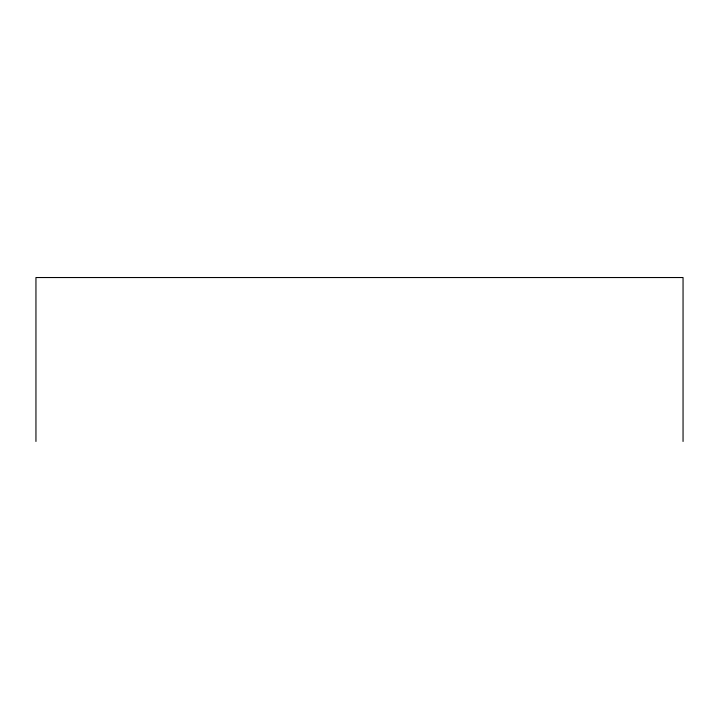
<?xml version="1.0" encoding="UTF-8"?>
<svg xmlns="http://www.w3.org/2000/svg" width="719" height="719" viewBox="0 0 719 719"><rect width="100%" height="100%" fill="white"/><g stroke="black" fill="none" stroke-linecap="round" stroke-linejoin="round"><path stroke-width="1.08" d="M683.05 441.466L683.05 277.534L35.95 277.534L35.95 441.466"/></g></svg>
